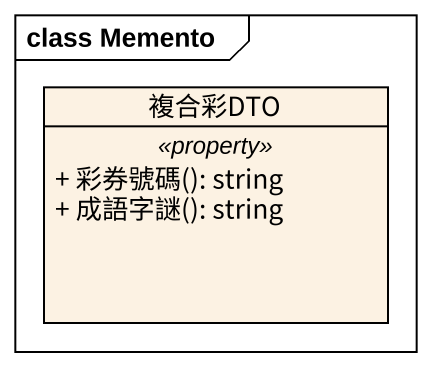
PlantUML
@startuml
mainframe class Memento
hide circle
hide empty members
skinparam classAttributeIconSize 0
class 複合彩DTO {
  .. <<property>> ..
  + 彩券號碼(): string
  + 成語字謎(): string
}
@enduml
